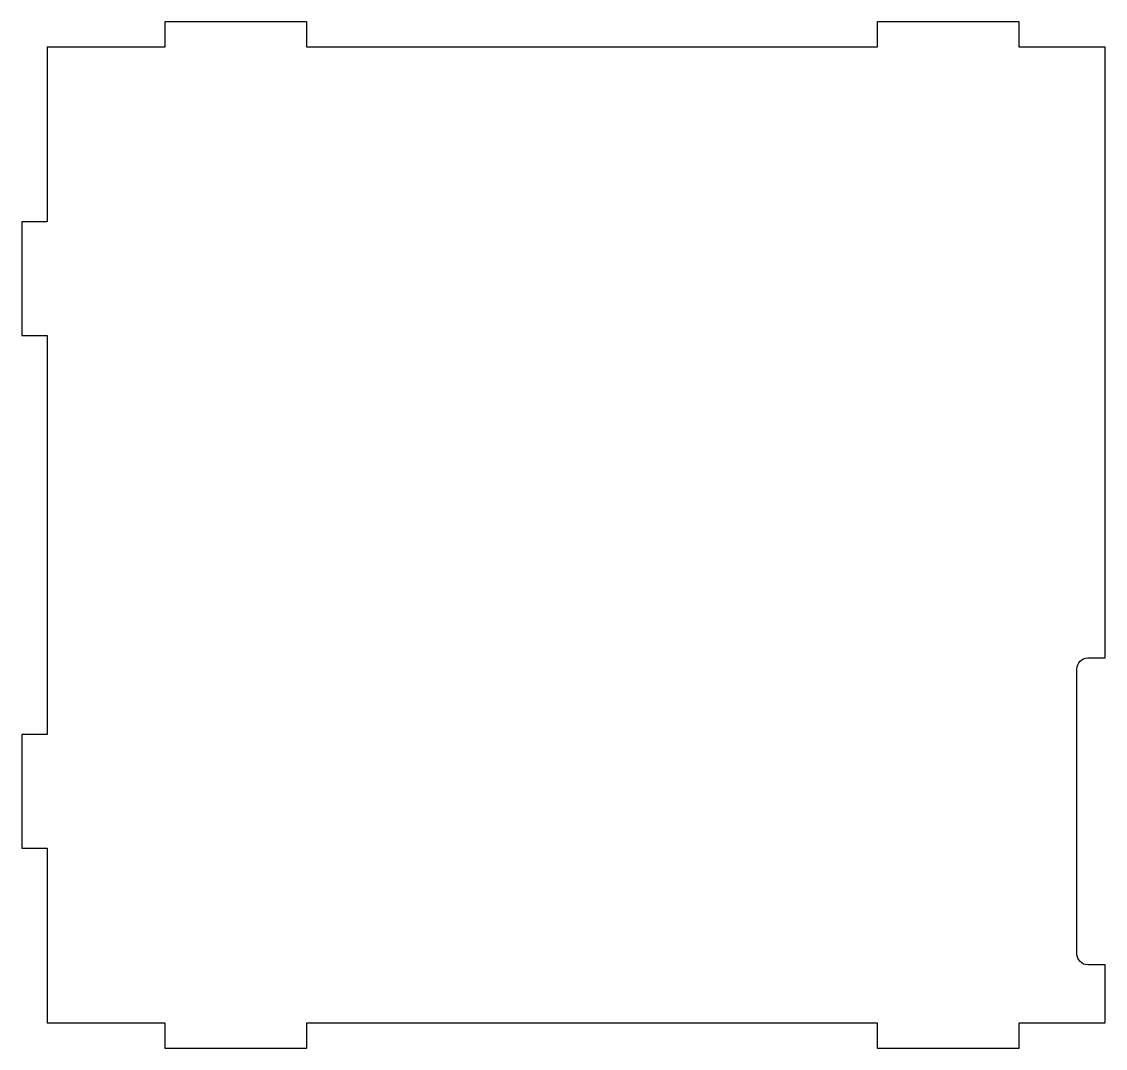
# Model space of a CAD drawing. Header units: millimetres. Extents: x -160 to 30, y -90 to 90.
import ezdxf

# ---------------------------------------------------------------- set-up
doc = ezdxf.new("R2010")
doc.units = ezdxf.units.MM
doc.layers.add('PERIMETER', color=5, linetype='CONTINUOUS')

msp = doc.modelspace()

# ---------------------------------------------------------------- linework, layer by layer
at = {"layer": 'PERIMETER'}
msp.add_lwpolyline([(-155.575, 35.025), (-155.575, -35.025), (-160.075, -35.025), (-160.075, -54.975), (-155.575, -54.975), (-155.575, -85.575), (-134.975, -85.575), (-134.975, -90.075), (-110.025, -90.075), (-110.025, -85.575), (-9.975, -85.575), (-9.975, -90.075), (14.975, -90.075), (14.975, -85.575), (30.075, -85.575), (30.075, -75.425), (27, -75.425, -0.4142136), (25.075, -73.5), (25.075, -23.5, -0.4142136), (27, -21.575), (30.075, -21.575), (30.075, 85.575), (14.975, 85.575), (14.975, 90.075), (-9.975, 90.075), (-9.975, 85.575), (-110.025, 85.575), (-110.025, 90.075), (-134.975, 90.075), (-134.975, 85.575), (-155.575, 85.575), (-155.575, 54.975), (-160.075, 54.975), (-160.075, 35.025)], format="xyb", close=True, dxfattribs=at)

doc.saveas('drawing.dxf')
